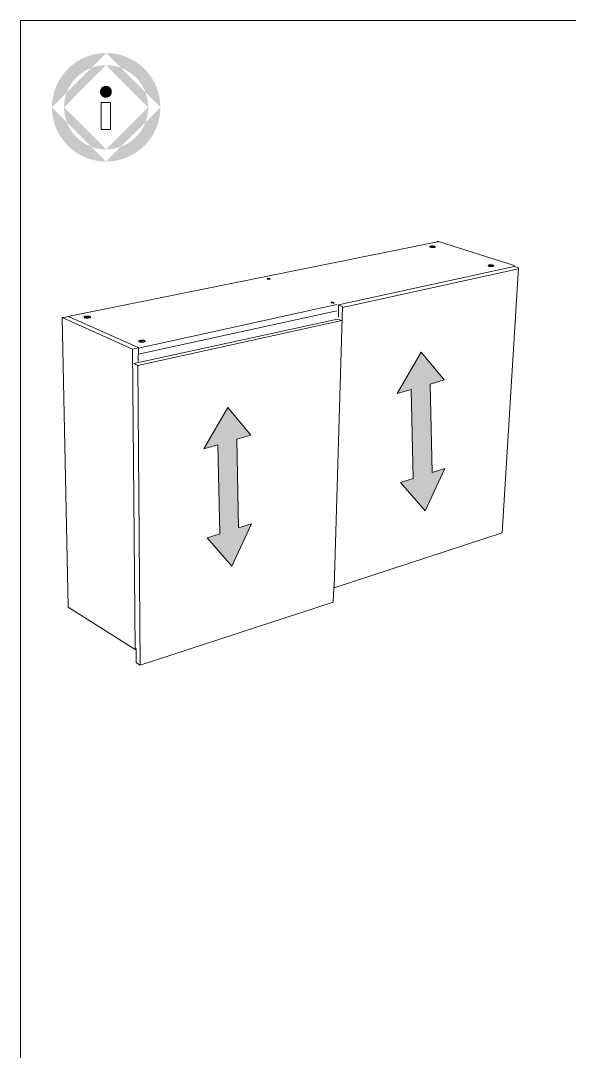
# Model space of a CAD drawing. Header units: metres. Extents: x -6.4 to 35.9, y -8.9 to 6.5.
# Drawn here: x 22.115 to 22.897, y -6.132 to -4.663 of the extents above; entities that cross this region are included whole.
import ezdxf

# ---------------------------------------------------------------- set-up
doc = ezdxf.new("R2010")
doc.units = ezdxf.units.M
doc.header["$MEASUREMENT"] = 0
doc.layers.add('PDF17_Geometry_Num_Penna__7_Num_Penna__7_Num_Penna__7_Num_Penna__7', color=7, linetype='Continuous', lineweight=18)
doc.layers.add('PDF17_Solid Fills_Num_Penna__7_Num_Penna__7_Num_Penna__7_Num_Penna__7', color=7, linetype='Continuous', lineweight=18)

msp = doc.modelspace()

# ---------------------------------------------------------------- hatches: boundary and pattern name
at = {"layer": 'PDF17_Geometry_Num_Penna__7_Num_Penna__7_Num_Penna__7_Num_Penna__7', "linetype": 'Continuous', "lineweight": 18}
for points in [[(22.237, -4.7094, 0.413522), (22.1598, -4.7868), (22.1809, -4.7656, -0.215038), (22.2158, -4.7307)], [(22.3144, -4.7868, 0.413531), (22.237, -4.7094), (22.2582, -4.7306, -0.215282), (22.2932, -4.7656)], [(22.1809, -4.7656, 0.09045), (22.1771, -4.7868), (22.237, -4.7268, 0.090406), (22.2158, -4.7307)], [(22.2582, -4.7306, 0.090337), (22.237, -4.7268), (22.2971, -4.7868, 0.090264), (22.2932, -4.7656)], [(22.2367, -4.7562, 0.41433), (22.2282, -4.7647, 0.416745), (22.2367, -4.7732, 0.416958), (22.2452, -4.7647, 0.414542)], [(22.1598, -4.7868, 0.413533), (22.237, -4.8641), (22.2158, -4.8429, -0.214949), (22.181, -4.808)], [(22.1771, -4.7868, 0.090465), (22.181, -4.808), (22.2158, -4.8429, 0.090439), (22.237, -4.8468)], [(22.237, -4.8468, 0.090371), (22.2582, -4.8429), (22.2932, -4.808, 0.090279), (22.2971, -4.7868)], [(22.237, -4.8641, 0.413541), (22.3144, -4.7868), (22.2932, -4.808, -0.215192), (22.2582, -4.8429)], [(22.7015, -5.3073), (22.6986, -5.1811), (22.7186, -5.1752), (22.6859, -5.1358), (22.6519, -5.1948), (22.6719, -5.1889), (22.6748, -5.3158), (22.6566, -5.3216), (22.6919, -5.3619), (22.7198, -5.3015)], [(22.4259, -5.386), (22.4231, -5.2597), (22.4431, -5.2539), (22.4104, -5.2145), (22.3764, -5.2735), (22.3964, -5.2676), (22.3992, -5.3945), (22.3811, -5.4003), (22.4163, -5.4406), (22.4443, -5.3802)]]:
    msp.add_hatch(color=7, dxfattribs=at).paths.add_polyline_path(points)

# ---------------------------------------------------------------- linework, layer by layer
at = {"layer": 'PDF17_Geometry_Num_Penna__7_Num_Penna__7_Num_Penna__7_Num_Penna__7', "color": 7, "linetype": 'Continuous', "lineweight": 18, "flags": 128}
for points in [[(24.9351, -8.6327), (22.1152, -8.6327), (22.1152, -4.6633), (24.9351, -4.6633)], [(22.6995, -4.986), (22.7001, -4.9858), (22.7008, -4.9857), (22.7008, -4.9856), (22.7006, -4.9857), (22.7003, -4.9857), (22.7001, -4.9857), (22.6999, -4.9858), (22.6997, -4.9858)], [(22.7004, -4.9855), (22.7004, -4.9855), (22.7004, -4.9854), (22.7004, -4.9854), (22.7004, -4.9854), (22.7005, -4.9854)], [(22.7005, -4.9853), (22.7006, -4.9854), (22.7006, -4.9854), (22.7006, -4.9855)], [(22.7031, -4.9848), (22.7031, -4.9848), (22.7032, -4.9849), (22.7032, -4.9849)], [(22.7038, -4.9849), (22.7037, -4.9849), (22.7037, -4.9849), (22.7037, -4.985)], [(22.7039, -4.9851), (22.704, -4.985), (22.704, -4.985), (22.7041, -4.985), (22.704, -4.985), (22.704, -4.9849), (22.7039, -4.9849), (22.7038, -4.9849)], [(22.7039, -4.9849), (22.7039, -4.9849), (22.7038, -4.985)], [(22.7039, -4.985), (22.7039, -4.985), (22.7039, -4.9851), (22.7039, -4.9851)], [(22.7836, -5.0125), (22.7835, -5.0124), (22.7835, -5.0124), (22.7836, -5.0124), (22.7836, -5.0124), (22.7836, -5.0123)], [(22.7863, -5.0117), (22.7863, -5.0118), (22.7864, -5.0118), (22.7864, -5.0119)], [(22.787, -5.0118), (22.7869, -5.0118), (22.7869, -5.0119), (22.7869, -5.0119)], [(22.7871, -5.0119), (22.7871, -5.0119), (22.787, -5.0119)], [(22.7871, -5.012), (22.7872, -5.012), (22.7872, -5.012), (22.7873, -5.0119), (22.7872, -5.0119), (22.7872, -5.0119), (22.7871, -5.0119), (22.7871, -5.0118)], [(22.7872, -5.012), (22.7871, -5.012), (22.7871, -5.012), (22.7871, -5.012), (22.7871, -5.012), (22.7871, -5.012)], [(22.2081, -5.0857), (22.208, -5.0857), (22.2079, -5.0857), (22.2078, -5.0858), (22.2078, -5.0858), (22.2078, -5.0859), (22.2079, -5.0859), (22.208, -5.0859)], [(22.2079, -5.0859), (22.208, -5.0859)], [(22.208, -5.086), (22.2081, -5.086)], [(22.2082, -5.0859), (22.2082, -5.0858), (22.2081, -5.0857), (22.2081, -5.0857)], [(22.2115, -5.0852), (22.2115, -5.0851), (22.2115, -5.085), (22.2115, -5.085)], [(22.212, -5.0852), (22.2121, -5.0852), (22.2121, -5.0851), (22.2121, -5.0851)], [(22.2121, -5.0853), (22.2122, -5.0853), (22.2122, -5.0853), (22.2123, -5.0853)], [(22.2122, -5.0853), (22.2123, -5.0853), (22.2124, -5.0852), (22.2124, -5.0852), (22.2124, -5.0852), (22.2124, -5.0851), (22.2123, -5.0851), (22.2123, -5.0851)], [(22.2122, -5.0853), (22.2122, -5.0852), (22.2123, -5.0851)], [(22.2122, -5.0853), (22.2122, -5.0853)], [(22.2135, -5.0848), (22.2135, -5.0848), (22.2136, -5.0848), (22.2136, -5.0848), (22.2136, -5.0848), (22.2137, -5.0848)], [(22.2861, -5.12), (22.286, -5.12), (22.2859, -5.1201), (22.2858, -5.1201), (22.2858, -5.1201), (22.2859, -5.1202), (22.2859, -5.1202), (22.286, -5.1203)], [(22.2859, -5.1202), (22.286, -5.1202)], [(22.286, -5.1202), (22.286, -5.1202), (22.286, -5.1202), (22.2861, -5.1202), (22.2861, -5.1202), (22.2861, -5.1203), (22.2861, -5.1203), (22.2861, -5.1203), (22.2861, -5.1203), (22.2861, -5.1203), (22.2861, -5.1203), (22.2862, -5.1203), (22.2862, -5.1203)], [(22.2862, -5.1202), (22.2862, -5.1201), (22.2862, -5.12), (22.2861, -5.12)], [(22.2869, -5.1203), (22.2869, -5.1203)], [(22.2896, -5.1194), (22.2896, -5.1194), (22.2896, -5.1193), (22.2895, -5.1192)], [(22.2901, -5.1195), (22.2901, -5.1194), (22.2902, -5.1194), (22.2902, -5.1193)], [(22.2903, -5.1196), (22.2904, -5.1195), (22.2905, -5.1195), (22.2905, -5.1195), (22.2905, -5.1194), (22.2905, -5.1194), (22.2904, -5.1193), (22.2904, -5.1193)], [(22.2903, -5.1196), (22.2903, -5.1195), (22.2903, -5.1194), (22.2904, -5.1194)], [(22.2903, -5.1196), (22.2903, -5.1195), (22.2904, -5.1195), (22.2904, -5.1195)], [(22.2903, -5.1196), (22.2903, -5.1196)], [(22.2916, -5.1191), (22.2916, -5.1191), (22.2917, -5.1191), (22.2917, -5.1191), (22.2917, -5.1191), (22.2918, -5.1191)], [(22.7015, -5.3073), (22.6986, -5.1811), (22.7186, -5.1752), (22.6859, -5.1358), (22.6519, -5.1948), (22.6719, -5.1889), (22.6748, -5.3158), (22.6566, -5.3216), (22.6919, -5.3619), (22.7198, -5.3015)], [(22.4259, -5.386), (22.4231, -5.2597), (22.4431, -5.2539), (22.4104, -5.2145), (22.3764, -5.2735), (22.3964, -5.2676), (22.3992, -5.3945), (22.3811, -5.4003), (22.4163, -5.4406), (22.4443, -5.3802)]]:
    msp.add_lwpolyline(points, close=True, dxfattribs=at)
for points in [[(22.709, -4.9781), (22.7106, -4.9778)], [(22.7103, -4.9785), (22.709, -4.9781)], [(22.709, -4.9787), (22.709, -4.9781)], [(22.709, -4.9787), (22.7103, -4.9785)], [(22.8185, -5.0123), (22.7106, -4.9778)], [(22.1826, -5.0853), (22.1825, -5.0849), (22.7045, -4.9793), (22.7056, -4.9797), (22.7056, -4.9794)], [(22.7062, -4.9857), (22.7062, -4.9857), (22.7061, -4.9856), (22.7061, -4.9854), (22.706, -4.9853), (22.7059, -4.9852), (22.7057, -4.9851), (22.7056, -4.9851), (22.7054, -4.985), (22.7052, -4.9849), (22.705, -4.9848), (22.7048, -4.9847), (22.7045, -4.9847), (22.7043, -4.9846), (22.704, -4.9846), (22.7037, -4.9845), (22.7034, -4.9845), (22.7031, -4.9845), (22.7028, -4.9844), (22.7025, -4.9844), (22.7022, -4.9844), (22.7019, -4.9844), (22.7015, -4.9844), (22.7012, -4.9844), (22.7009, -4.9844), (22.7006, -4.9844), (22.7004, -4.9845), (22.7002, -4.9845), (22.7, -4.9845), (22.6997, -4.9845), (22.6996, -4.9846), (22.6994, -4.9846), (22.6992, -4.9847), (22.699, -4.9847), (22.6989, -4.9848), (22.6987, -4.9848), (22.6986, -4.9849), (22.6985, -4.985), (22.6984, -4.9851), (22.6983, -4.9852), (22.6983, -4.9852), (22.6982, -4.9853), (22.6982, -4.9854), (22.6982, -4.9855)], [(22.6995, -4.9859), (22.6996, -4.9858), (22.6997, -4.9857), (22.6998, -4.9856), (22.6999, -4.9855), (22.7, -4.9855), (22.7001, -4.9854)], [(22.7001, -4.9854), (22.7002, -4.9854), (22.7003, -4.9855), (22.7004, -4.9855), (22.7006, -4.9855), (22.7007, -4.9856), (22.7008, -4.9856)], [(22.7038, -4.9849), (22.7037, -4.9848), (22.7036, -4.9848), (22.7034, -4.9848), (22.7033, -4.9848), (22.7032, -4.9848), (22.7031, -4.9848), (22.7025, -4.9849), (22.7018, -4.985), (22.7012, -4.9851), (22.7005, -4.9853)], [(22.7006, -4.9855), (22.7006, -4.9855), (22.7006, -4.9855), (22.7006, -4.9855), (22.7006, -4.9855), (22.7006, -4.9855), (22.7013, -4.9853), (22.7019, -4.9852), (22.7026, -4.9851), (22.7032, -4.985)], [(22.7039, -4.9851), (22.7033, -4.9851), (22.7026, -4.9853), (22.702, -4.9854), (22.7013, -4.9856), (22.7012, -4.9856), (22.7011, -4.9856), (22.7011, -4.9856), (22.701, -4.9856), (22.7009, -4.9856), (22.7008, -4.9856)], [(22.7008, -4.9856), (22.7008, -4.9856), (22.7008, -4.9856), (22.7009, -4.9856), (22.701, -4.9856), (22.701, -4.9856), (22.701, -4.9856), (22.701, -4.9856), (22.7011, -4.9856), (22.7011, -4.9856), (22.7012, -4.9856), (22.7012, -4.9856), (22.7013, -4.9856)], [(22.7039, -4.9851), (22.7034, -4.9851), (22.7028, -4.9852), (22.7023, -4.9853), (22.7018, -4.9854), (22.7013, -4.9856), (22.7013, -4.9856), (22.7013, -4.9856)], [(22.7032, -4.985), (22.7033, -4.985), (22.7034, -4.985), (22.7034, -4.985), (22.7035, -4.985), (22.7036, -4.985), (22.7037, -4.985), (22.7037, -4.985), (22.7037, -4.9851)], [(22.7061, -4.9855), (22.7062, -4.9856), (22.7062, -4.9857), (22.7062, -4.9858), (22.7061, -4.9859), (22.706, -4.986), (22.7058, -4.9861), (22.7057, -4.9862), (22.7054, -4.9863), (22.7052, -4.9864), (22.7049, -4.9864)], [(22.7056, -4.9794), (22.709, -4.9787)], [(22.5621, -5.4714), (22.8015, -5.393), (22.8249, -5.0155)], [(22.8187, -5.0135), (22.568, -5.0684)], [(22.8249, -5.0171), (22.5741, -5.0722)], [(22.7895, -5.0127), (22.7895, -5.0127), (22.7895, -5.0126), (22.7894, -5.0125), (22.7893, -5.0124), (22.7893, -5.0123), (22.7892, -5.0122), (22.789, -5.0121), (22.7889, -5.012), (22.7887, -5.0119), (22.7885, -5.0119), (22.7883, -5.0118), (22.7881, -5.0117), (22.7878, -5.0117), (22.7875, -5.0116), (22.7873, -5.0115), (22.787, -5.0115), (22.7867, -5.0114), (22.7864, -5.0114), (22.786, -5.0114), (22.7857, -5.0113), (22.7854, -5.0113), (22.7851, -5.0113), (22.7848, -5.0113), (22.7845, -5.0113), (22.7841, -5.0113), (22.7838, -5.0113), (22.7836, -5.0114), (22.7833, -5.0114), (22.7831, -5.0114), (22.7829, -5.0114), (22.7827, -5.0115), (22.7825, -5.0115), (22.7823, -5.0116), (22.7821, -5.0116), (22.782, -5.0117), (22.7818, -5.0117), (22.7817, -5.0118), (22.7815, -5.0119), (22.7814, -5.012), (22.7814, -5.0121), (22.7813, -5.0122), (22.7813, -5.0123), (22.7813, -5.0123), (22.7813, -5.0125)], [(22.7826, -5.013), (22.7833, -5.0128), (22.784, -5.0127), (22.784, -5.0126)], [(22.7827, -5.0129), (22.7828, -5.0128), (22.7829, -5.0127), (22.783, -5.0126), (22.7831, -5.0125), (22.7831, -5.0125), (22.7833, -5.0124)], [(22.784, -5.0126), (22.7838, -5.0127), (22.7835, -5.0127), (22.7833, -5.0127), (22.7831, -5.0128), (22.7829, -5.0128), (22.7827, -5.0129)], [(22.7833, -5.0124), (22.7834, -5.0124), (22.7835, -5.0125), (22.7836, -5.0125), (22.7838, -5.0125), (22.7839, -5.0126), (22.784, -5.0126)], [(22.787, -5.0118), (22.7869, -5.0118), (22.7868, -5.0118), (22.7866, -5.0117), (22.7865, -5.0117), (22.7864, -5.0117), (22.7863, -5.0117), (22.7856, -5.0118), (22.785, -5.012), (22.7843, -5.0121), (22.7837, -5.0123), (22.7837, -5.0123), (22.7838, -5.0124), (22.7838, -5.0124), (22.7838, -5.0125)], [(22.7837, -5.0125), (22.7838, -5.0125), (22.7838, -5.0125), (22.7838, -5.0125), (22.7838, -5.0125), (22.7838, -5.0125), (22.7845, -5.0123), (22.7851, -5.0122), (22.7857, -5.012), (22.7864, -5.0119)], [(22.7871, -5.012), (22.7865, -5.0121), (22.7858, -5.0122), (22.7852, -5.0124), (22.7845, -5.0126), (22.7845, -5.0126), (22.7844, -5.0126), (22.7843, -5.0126), (22.7842, -5.0126), (22.7841, -5.0126), (22.784, -5.0126)], [(22.784, -5.0126), (22.784, -5.0126), (22.784, -5.0126), (22.7841, -5.0126), (22.7842, -5.0126), (22.7842, -5.0126), (22.7843, -5.0126), (22.7843, -5.0126), (22.7844, -5.0126), (22.7844, -5.0126), (22.7845, -5.0126)], [(22.7871, -5.012), (22.7866, -5.0121), (22.786, -5.0122), (22.7855, -5.0123), (22.785, -5.0124), (22.7845, -5.0126), (22.7845, -5.0126), (22.7845, -5.0126)], [(22.7864, -5.0119), (22.7864, -5.0119), (22.7865, -5.0119), (22.7866, -5.0119), (22.7867, -5.012), (22.7868, -5.012), (22.7869, -5.012), (22.7869, -5.012), (22.7869, -5.012)], [(22.8185, -5.0136), (22.8185, -5.0123)], [(22.8249, -5.0155), (22.8187, -5.0135)], [(22.2832, -5.1298), (22.5658, -5.068)], [(22.2832, -5.1387), (22.5658, -5.077)], [(22.5621, -5.4714), (22.574, -5.0707), (22.568, -5.0684), (22.568, -5.0858)], [(22.1762, -5.0858), (22.1742, -5.0862)], [(22.1742, -5.0862), (22.2748, -5.1312)], [(22.1831, -5.499), (22.1742, -5.0862)], [(22.1835, -5.0851), (22.1774, -5.0863), (22.1762, -5.0858)], [(22.1825, -5.0849), (22.1831, -5.0851)], [(22.1835, -5.0851), (22.2826, -5.1291)], [(22.2135, -5.0848), (22.2133, -5.0848), (22.2131, -5.0847), (22.2128, -5.0847), (22.2125, -5.0846), (22.2122, -5.0846), (22.2119, -5.0845), (22.2115, -5.0845), (22.2112, -5.0844), (22.2108, -5.0844), (22.2105, -5.0844), (22.2101, -5.0844), (22.2098, -5.0844), (22.2094, -5.0844), (22.2091, -5.0845), (22.2087, -5.0845), (22.2084, -5.0845), (22.208, -5.0846), (22.2077, -5.0846), (22.2074, -5.0847), (22.2071, -5.0848), (22.2069, -5.0849), (22.2066, -5.085), (22.2064, -5.0851), (22.2062, -5.0852), (22.206, -5.0852), (22.2059, -5.0853), (22.2058, -5.0854), (22.2057, -5.0855), (22.2057, -5.0856), (22.2056, -5.0857), (22.2056, -5.0858), (22.2056, -5.0859), (22.2056, -5.0861)], [(22.2063, -5.0867), (22.2061, -5.0866), (22.2059, -5.0864), (22.2058, -5.0863), (22.2057, -5.0862), (22.2056, -5.0861), (22.2056, -5.0859)], [(22.208, -5.086), (22.2081, -5.086), (22.2083, -5.086), (22.2084, -5.086), (22.2085, -5.086), (22.2087, -5.086), (22.2088, -5.086), (22.2096, -5.0857), (22.2105, -5.0856), (22.2113, -5.0854), (22.2122, -5.0853)], [(22.2081, -5.0856), (22.2089, -5.0854), (22.2098, -5.0852), (22.2106, -5.0851), (22.2114, -5.085), (22.2116, -5.0849), (22.2117, -5.0849), (22.2118, -5.085), (22.212, -5.085), (22.2121, -5.085), (22.2122, -5.085)], [(22.2081, -5.0859), (22.2081, -5.0859), (22.2081, -5.0859), (22.2081, -5.0859), (22.2081, -5.0859), (22.2081, -5.0859), (22.2082, -5.0859), (22.209, -5.0856), (22.2099, -5.0854), (22.2107, -5.0853), (22.2115, -5.0852)], [(22.2088, -5.086), (22.2088, -5.086), (22.2088, -5.086), (22.2087, -5.086), (22.2087, -5.086), (22.2086, -5.086), (22.2085, -5.086), (22.2085, -5.086), (22.2085, -5.086), (22.2085, -5.086), (22.2084, -5.086), (22.2083, -5.086), (22.2083, -5.086), (22.2082, -5.086), (22.2082, -5.086), (22.2081, -5.086)], [(22.2088, -5.086), (22.2088, -5.086), (22.2088, -5.0859), (22.2089, -5.0859), (22.2089, -5.0859), (22.2089, -5.0859), (22.209, -5.0859), (22.209, -5.0859), (22.209, -5.0859), (22.2091, -5.0859), (22.2091, -5.0859), (22.2091, -5.0859), (22.2092, -5.0859), (22.2092, -5.0858), (22.2092, -5.0858), (22.2093, -5.0858), (22.2093, -5.0858), (22.2093, -5.0858), (22.2094, -5.0858), (22.2094, -5.0858), (22.2094, -5.0858), (22.2095, -5.0858), (22.2095, -5.0858), (22.2095, -5.0858), (22.2096, -5.0857), (22.2096, -5.0857), (22.2096, -5.0857), (22.2097, -5.0857), (22.2097, -5.0857), (22.2097, -5.0857), (22.2098, -5.0857), (22.2098, -5.0857), (22.2099, -5.0857), (22.2099, -5.0857), (22.2099, -5.0857), (22.2099, -5.0857), (22.21, -5.0856), (22.21, -5.0856), (22.21, -5.0856), (22.2101, -5.0856), (22.2101, -5.0856), (22.2101, -5.0856), (22.2102, -5.0856), (22.2102, -5.0856), (22.2103, -5.0856), (22.2103, -5.0856), (22.2103, -5.0856), (22.2104, -5.0856), (22.2104, -5.0856), (22.2104, -5.0856), (22.2104, -5.0856), (22.2105, -5.0855), (22.2105, -5.0855), (22.2106, -5.0855), (22.2106, -5.0855), (22.2106, -5.0855), (22.2107, -5.0855), (22.2107, -5.0855), (22.2107, -5.0855), (22.2108, -5.0855), (22.2108, -5.0855), (22.2108, -5.0855), (22.2109, -5.0855), (22.2109, -5.0855), (22.2109, -5.0855), (22.211, -5.0855), (22.211, -5.0854), (22.211, -5.0854), (22.2111, -5.0854), (22.2111, -5.0854), (22.2111, -5.0854), (22.2112, -5.0854), (22.2112, -5.0854), (22.2112, -5.0854), (22.2113, -5.0854), (22.2113, -5.0854), (22.2113, -5.0854), (22.2114, -5.0854), (22.2114, -5.0854), (22.2114, -5.0854), (22.2115, -5.0854), (22.2115, -5.0854), (22.2115, -5.0854), (22.2116, -5.0854), (22.2116, -5.0853), (22.2116, -5.0853), (22.2117, -5.0853), (22.2117, -5.0853), (22.2117, -5.0853), (22.2118, -5.0853), (22.2118, -5.0853), (22.2118, -5.0853), (22.2119, -5.0853), (22.2119, -5.0853), (22.2119, -5.0853), (22.212, -5.0853), (22.212, -5.0853), (22.212, -5.0853), (22.2121, -5.0853), (22.2121, -5.0853), (22.2121, -5.0853)], [(22.2115, -5.0852), (22.2116, -5.0852), (22.2117, -5.0852), (22.2118, -5.0852), (22.2119, -5.0852), (22.212, -5.0852), (22.212, -5.0852), (22.2121, -5.0853), (22.2121, -5.0853)], [(22.2121, -5.0849), (22.2121, -5.0848), (22.2123, -5.0848), (22.2126, -5.0848), (22.2128, -5.0848), (22.213, -5.0848), (22.2132, -5.0848), (22.2135, -5.0848)], [(22.2127, -5.0851), (22.2126, -5.085), (22.2125, -5.085), (22.2124, -5.0849), (22.2123, -5.0849), (22.2122, -5.0848), (22.2121, -5.0848)], [(22.2121, -5.0849), (22.2124, -5.0851), (22.2127, -5.0852), (22.2127, -5.0851)], [(22.2137, -5.0848), (22.2135, -5.0849), (22.2134, -5.0849), (22.2132, -5.085), (22.2131, -5.085), (22.2129, -5.085), (22.2127, -5.0851)], [(22.2127, -5.0852), (22.2132, -5.0851), (22.2137, -5.085), (22.2137, -5.0849)], [(22.2147, -5.0858), (22.2146, -5.0857), (22.2146, -5.0855), (22.2145, -5.0854), (22.2143, -5.0853), (22.2142, -5.0852), (22.214, -5.0851), (22.2138, -5.085), (22.2137, -5.0849), (22.2137, -5.0848)], [(22.5666, -5.0885), (22.2763, -5.152)], [(22.5666, -5.0885), (22.5727, -5.0908), (22.2822, -5.1546)], [(22.2916, -5.1191), (22.2916, -5.1191), (22.2913, -5.119), (22.291, -5.1189), (22.2907, -5.1189), (22.2904, -5.1188), (22.29, -5.1187), (22.2897, -5.1187), (22.2894, -5.1187), (22.289, -5.1186), (22.2886, -5.1186), (22.2883, -5.1186), (22.2879, -5.1186), (22.2875, -5.1186), (22.2872, -5.1187), (22.2868, -5.1187), (22.2864, -5.1187), (22.2861, -5.1188), (22.2858, -5.1189), (22.2854, -5.1189), (22.2851, -5.119), (22.2848, -5.1191), (22.2846, -5.1192), (22.2843, -5.1193), (22.2841, -5.1194), (22.284, -5.1195), (22.2839, -5.1196), (22.2838, -5.1197), (22.2837, -5.1198), (22.2836, -5.1199), (22.2835, -5.12), (22.2835, -5.1201), (22.2835, -5.1202), (22.2835, -5.1204)], [(22.2843, -5.121), (22.2841, -5.1209), (22.2839, -5.1208), (22.2837, -5.1206), (22.2836, -5.1205), (22.2835, -5.1203), (22.2835, -5.1202)], [(22.2861, -5.12), (22.2869, -5.1197), (22.2878, -5.1195), (22.2886, -5.1193), (22.2895, -5.1192), (22.2896, -5.1192), (22.2898, -5.1192), (22.2899, -5.1192), (22.2901, -5.1192), (22.2902, -5.1192), (22.2903, -5.1193)], [(22.2861, -5.1203), (22.2861, -5.1202), (22.2861, -5.1202), (22.2861, -5.1202), (22.2862, -5.1202), (22.2862, -5.1202), (22.2862, -5.1202), (22.2871, -5.1199), (22.2879, -5.1197), (22.2888, -5.1196), (22.2896, -5.1194)], [(22.2862, -5.1203), (22.2861, -5.1203), (22.2861, -5.1203), (22.2862, -5.1203), (22.2863, -5.1203), (22.2864, -5.1204), (22.2866, -5.1204), (22.2867, -5.1203), (22.2869, -5.1203), (22.2877, -5.1201), (22.2886, -5.1199), (22.2895, -5.1197), (22.2903, -5.1196)], [(22.2862, -5.1203), (22.2862, -5.1203), (22.2863, -5.1203), (22.2863, -5.1203), (22.2864, -5.1203), (22.2865, -5.1203), (22.2865, -5.1203), (22.2866, -5.1203), (22.2866, -5.1203), (22.2867, -5.1203), (22.2867, -5.1203), (22.2868, -5.1203), (22.2868, -5.1203), (22.2875, -5.1201), (22.2882, -5.1199), (22.2889, -5.1198), (22.2896, -5.1197), (22.2903, -5.1196)], [(22.2896, -5.1194), (22.2897, -5.1194), (22.2898, -5.1194), (22.2899, -5.1194), (22.29, -5.1195), (22.2901, -5.1195), (22.2901, -5.1195), (22.2902, -5.1195), (22.2903, -5.1196)], [(22.2902, -5.119), (22.2904, -5.119), (22.2907, -5.119), (22.2909, -5.1191), (22.2911, -5.1191), (22.2913, -5.1191), (22.2916, -5.1191)], [(22.2902, -5.119), (22.2903, -5.1191), (22.2904, -5.1192), (22.2905, -5.1192), (22.2906, -5.1192), (22.2907, -5.1193), (22.2909, -5.1194), (22.2909, -5.1195), (22.2914, -5.1193), (22.2918, -5.1192), (22.2918, -5.1192)], [(22.2909, -5.1195), (22.2905, -5.1193), (22.2902, -5.1192)], [(22.2918, -5.1191), (22.2916, -5.1191), (22.2915, -5.1192), (22.2913, -5.1192), (22.2912, -5.1193), (22.291, -5.1193), (22.2909, -5.1194)], [(22.2929, -5.1202), (22.2929, -5.12), (22.2928, -5.1199), (22.2927, -5.1197), (22.2926, -5.1196), (22.2924, -5.1195), (22.2922, -5.1194), (22.292, -5.1193), (22.2918, -5.1192), (22.2918, -5.1191)], [(22.2832, -5.1293), (22.2748, -5.1312)], [(22.2748, -5.1312), (22.2786, -5.5592)], [(22.2827, -5.1291), (22.2832, -5.1293), (22.2829, -5.149)], [(22.2763, -5.152), (22.2822, -5.1546), (22.2855, -5.5818)], [(22.5621, -5.4714), (22.5608, -5.4708)], [(22.5608, -5.4917), (22.5614, -5.4722)], [(22.5608, -5.4917), (22.2855, -5.5818), (22.2809, -5.5789)], [(22.2802, -5.5586), (22.2786, -5.5592), (22.1831, -5.499)], [(22.2798, -5.5578), (22.28, -5.5784)], [(22.2809, -5.5789), (22.28, -5.5784)]]:
    msp.add_lwpolyline(points, dxfattribs=at)
at = {"layer": 'PDF17_Geometry_Num_Penna__7_Num_Penna__7_Num_Penna__7_Num_Penna__7', "color": 7, "linetype": 'Continuous', "lineweight": 18}
msp.add_arc((22.2078, -5.0864), 0.000546, 55.7984, 71.0715, dxfattribs=at)
for centre, major_axis, ratio, start_param, end_param in [((22.7021, -4.9856), (-0.0039, 0.0002), 0.255858, 6.05835, 8.680228), ((22.7022, -4.9856), (-0.00399, 0.00016), 0.259474, 6.271425, 9.434284), ((22.7854, -5.0126), (-0.00414, 0.0002), 0.267565, 6.075484, 8.62735), ((22.7854, -5.0125), (-0.0041, 0.0002), 0.276094, 0.01051, 3.123809), ((22.7872, -5.0127), (0.00233, 0), 0.365054, 5.192534, 6.529493), ((22.2101, -5.0857), (0.00435, 0.00008), 0.293173, 0.679703, 3.725308), ((22.2106, -5.0857), (0.00502, 0.00022), 0.300776, 2.9481, 5.12171), ((22.2101, -5.0859), (0.00459, 0.00002), 0.297566, 3.747178, 6.288215), ((22.2101, -5.0857), (0.00439, 0.00004), 0.294796, 3.715572, 6.908412), ((22.211, -5.086), (0.00371, 0.00022), 0.314478, 5.154796, 6.5292), ((22.2882, -5.12), (0.0045, 0.00004), 0.30636, 0.707962, 3.753508), ((22.2882, -5.1202), (0.00477, 0.00004), 0.310142, 2.918597, 5.300108), ((22.2882, -5.1202), (0.00469, 0), 0.313212, 3.753852, 6.276557), ((22.2882, -5.12), (0.00453, 0.00001), 0.308109, 3.749053, 6.930883), ((22.284, -5.1197), (-0.00894, 0.00054), 0.226901, 2.470224, 3.319743)]:
    msp.add_ellipse(centre, major_axis=major_axis, ratio=ratio, start_param=start_param, end_param=end_param, dxfattribs=at)
for centre, major_axis, ratio in [((22.7022, -4.9854), (-0.00386, 0.00015), 0.260862), ((22.7854, -5.0124), (-0.00394, 0.00018), 0.269634), ((22.4686, -5.0312), (-0.00226, 0.00004), 0.281047), ((22.56, -5.0652), (-0.00236, 0.00006), 0.291161)]:
    msp.add_ellipse(centre, major_axis=major_axis, ratio=ratio, dxfattribs=at)
at = {"layer": 'PDF17_Solid Fills_Num_Penna__7_Num_Penna__7_Num_Penna__7_Num_Penna__7', "color": 7, "linetype": 'Continuous', "lineweight": 18}
for p, q in [((22.2435, -4.7801), (22.2298, -4.7801)), ((22.2298, -4.7801), (22.2298, -4.8186)), ((22.2435, -4.8186), (22.2435, -4.7801)), ((22.2298, -4.8186), (22.2435, -4.8186))]:
    msp.add_line(p, q, dxfattribs=at)

doc.saveas('drawing.dxf')
